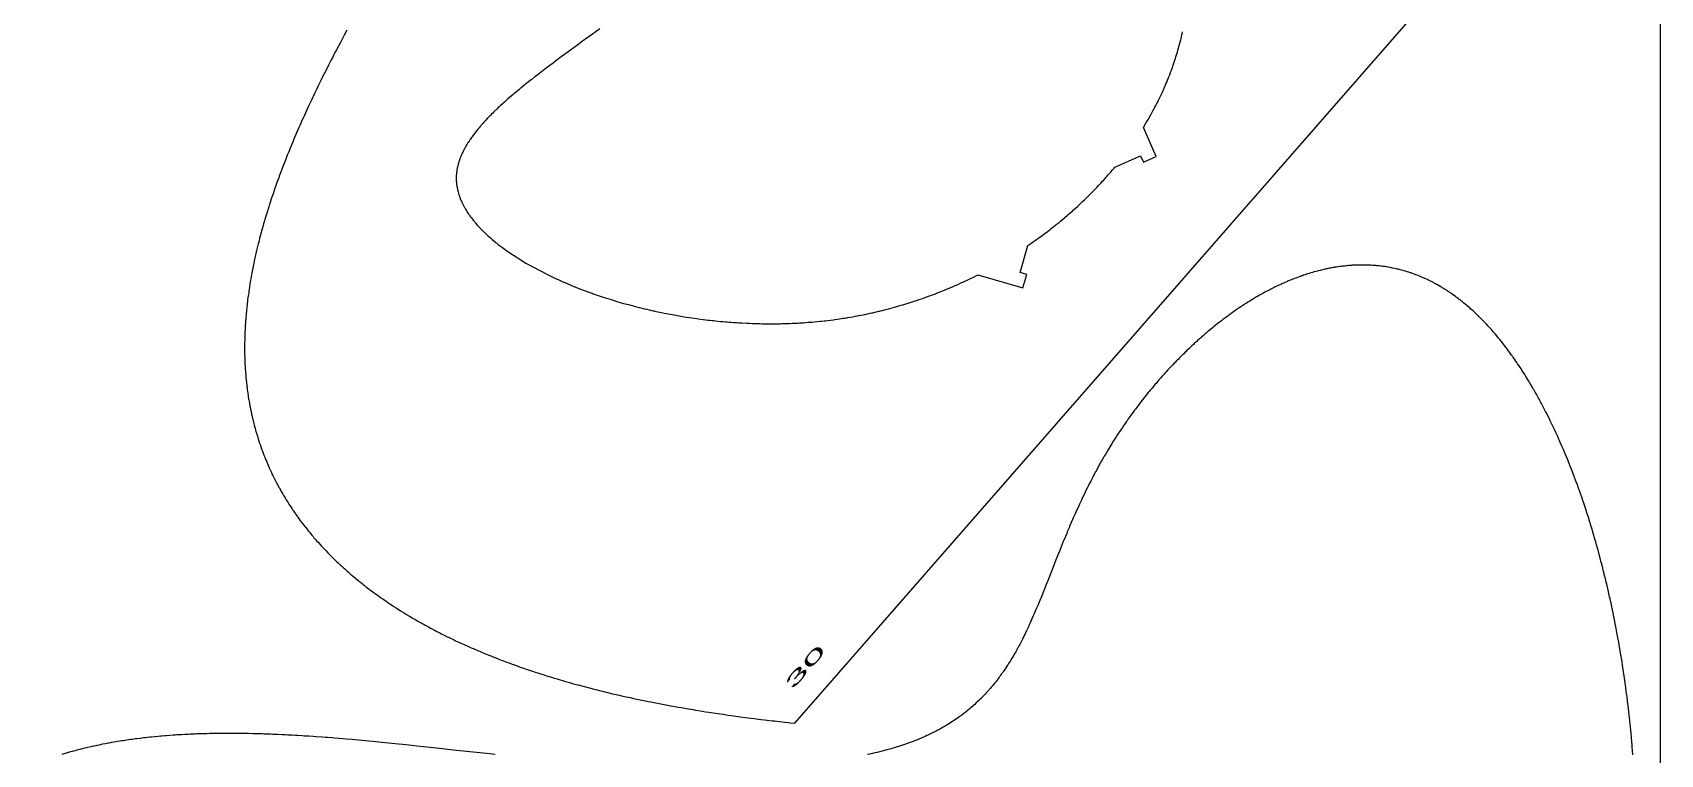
# Model space of a CAD drawing. Header units: metres. Extents: x 392 to 517, y -2 to 248.
# Drawn here: x 447.6 to 517.3, y 173.4 to 204.3 of the extents above; entities that cross this region are included whole.
import ezdxf

# ---------------------------------------------------------------- set-up
doc = ezdxf.new("R2010")
doc.units = ezdxf.units.M
doc.header["$MEASUREMENT"] = 0
doc.layers.add('1', color=7, linetype='Continuous', lineweight=0)
doc.styles.add('Style-ENGINEERING', font='ENGINEERING.shx')

msp = doc.modelspace()

# ---------------------------------------------------------------- linework, layer by layer
at = {"flags": 128}
for points in [[(517.347254, -2.443354), (517.347254, 247.556646), (392.347254, 247.556646), (392.347254, -2.443354), (517.347254, -2.443354)], [(461.110865, 204.365594), (460.99749, 204.155446), (460.885625, 203.946445), (460.829949, 203.841793), (460.746766, 203.684622), (460.663986, 203.527214), (460.62275, 203.448419), (460.540593, 203.290645), (460.499674, 203.211664), (460.438499, 203.093074), (460.35192, 202.924161), (460.308821, 202.839592), (460.244417, 202.712596), (460.148369, 202.521774), (460.053007, 202.330549), (460.005588, 202.234782), (459.921729, 202.064271), (459.880015, 201.978889), (459.817718, 201.850654), (459.7249, 201.657934), (459.663447, 201.529203), (459.632852, 201.464761), (459.587122, 201.368002), (459.506322, 201.195693), (459.466163, 201.109397), (459.406232, 200.979772), (459.346675, 200.849927), (459.317039, 200.784921), (459.258056, 200.654739), (459.22871, 200.589563), (459.184877, 200.491689), (459.107505, 200.317365), (459.06909, 200.230044), (459.011811, 200.098861), (458.954953, 199.96743), (458.926683, 199.901621), (458.870467, 199.769813), (458.842522, 199.703813), (458.800812, 199.604691), (458.74559, 199.472299), (458.718149, 199.406003), (458.677202, 199.306433), (458.616272, 199.15679), (458.55594, 199.006795), (458.526002, 198.931663), (458.47316, 198.797872), (458.446924, 198.730868), (458.407806, 198.630223), (458.349666, 198.47894), (458.292184, 198.32727), (458.263694, 198.251287), (458.213467, 198.11596), (458.188559, 198.048175), (458.151456, 197.946346), (458.096396, 197.793253), (458.050735, 197.664399), (458.0281, 197.599858), (457.994396, 197.5029), (457.944407, 197.357129), (457.895112, 197.210951), (457.870729, 197.137706), (457.822504, 196.990899), (457.798665, 196.917335), (457.763254, 196.806785), (457.758599, 196.792135), (457.721708, 196.675042), (457.703464, 196.616458), (457.67635, 196.528533), (457.636257, 196.396536), (457.596865, 196.264406), (457.577435, 196.19829), (457.539114, 196.065957), (457.520226, 195.999738), (457.492236, 195.900346), (457.455565, 195.767699), (457.43751, 195.701322), (457.410782, 195.60169), (457.384484, 195.501976), (457.371496, 195.452089), (457.344784, 195.348064), (457.331607, 195.296018), (457.312067, 195.217905), (457.283269, 195.100639), (457.255093, 194.983256), (457.24124, 194.924519), (457.21401, 194.806956), (457.200635, 194.748128), (457.180875, 194.65983), (457.155097, 194.541991), (457.142454, 194.483025), (457.1238, 194.394516), (457.096524, 194.26162), (457.077647, 194.167017), (457.068372, 194.119685), (457.054666, 194.048647), (457.034573, 193.942002), (457.015046, 193.835249), (457.005496, 193.781832), (456.983435, 193.655105), (456.972711, 193.591683), (456.957012, 193.496477), (456.941782, 193.401182), (456.934344, 193.353501), (456.919826, 193.25807), (456.912748, 193.210321), (456.902357, 193.138653), (456.902357, 193.138653), (456.888928, 193.043016), (456.882399, 192.995162), (456.872836, 192.923338), (456.859019, 192.815501), (456.847272, 192.719545), (456.841589, 192.67153), (456.833306, 192.599463), (456.821427, 192.491258), (456.81021, 192.382927), (456.804852, 192.328714), (456.793915, 192.212148), (456.788742, 192.153809), (456.781356, 192.06623), (456.774422, 191.978564), (456.771125, 191.934699), (456.764879, 191.846903), (456.761929, 191.802972), (456.757724, 191.737035), (456.752528, 191.649039), (456.750108, 191.605008), (456.746703, 191.538918), (456.742103, 191.439686), (456.741444, 191.424278), (456.737775, 191.330972), (456.73615, 191.284343), (456.733973, 191.214428), (456.731301, 191.109624), (456.729344, 191.004902), (456.728636, 190.952571), (456.727763, 190.847972), (456.727599, 190.795704), (456.727697, 190.71734), (456.728473, 190.612928), (456.729138, 190.560754), (456.730485, 190.482533), (456.732253, 190.404359), (456.733295, 190.36529), (456.73596, 190.279436), (456.737486, 190.236531), (456.740018, 190.172201), (456.744365, 190.075769), (456.749377, 189.979412), (456.752133, 189.931262), (456.758149, 189.835019), (456.76141, 189.786927), (456.76662, 189.714825), (456.774165, 189.618756), (456.778195, 189.570751), (456.784564, 189.498781), (456.794849, 189.390908), (456.804733, 189.295106), (456.80994, 189.247235), (456.81808, 189.175467), (456.826619, 189.103743), (456.831038, 189.067899), (456.840179, 188.996244), (456.844901, 188.960433), (456.852173, 188.90674), (456.862224, 188.835188), (456.867402, 188.79943), (456.875361, 188.745815), (456.887732, 188.66544), (456.901329, 188.580831), (456.908346, 188.538551), (456.919145, 188.475162), (456.935961, 188.380149), (456.953524, 188.285221), (456.962587, 188.237789), (456.98128, 188.142989), (456.99091, 188.095622), (457.005712, 188.024612), (457.026118, 187.930008), (457.036609, 187.882738), (457.052707, 187.811876), (457.069242, 187.741063), (457.077673, 187.705675), (457.096076, 187.630026), (457.105467, 187.592224), (457.11979, 187.535547), (457.141812, 187.450592), (457.16448, 187.365711), (457.176058, 187.323299), (457.199705, 187.23853), (457.211774, 187.196173), (457.230187, 187.132673), (457.232364, 187.125254), (457.246826, 187.0764), (457.276347, 186.978994), (457.30666, 186.881991), (457.327308, 186.817546), (457.341268, 186.774682), (457.369656, 186.689191), (457.402335, 186.593391), (457.424558, 186.529747), (457.439566, 186.487416), (457.470047, 186.402989), (457.493314, 186.339876), (457.509017, 186.297898), (457.540886, 186.214177), (457.557052, 186.172434), (457.589842, 186.089182), (457.623246, 186.006242), (457.645855, 185.951121), (457.661079, 185.91445), (457.691888, 185.841293), (457.706067, 185.808084), (457.734724, 185.741817), (457.763779, 185.675752), (457.783369, 185.63182), (457.823079, 185.544227), (457.853324, 185.478767), (457.873707, 185.435239), (457.914999, 185.34845), (457.935908, 185.305189), (457.97825, 185.218934), (458.021292, 185.133034), (458.050374, 185.075965), (458.069933, 185.038006), (458.109465, 184.962298), (458.134765, 184.914533), (458.151753, 184.882752), (458.186023, 184.819338), (458.203303, 184.787705), (458.238156, 184.724588), (458.273398, 184.661669), (458.297109, 184.619832), (458.345046, 184.536422), (458.3632, 184.505233), (458.399798, 184.443003), (458.436782, 184.38097), (458.461653, 184.339723), (458.511907, 184.257491), (458.550047, 184.196045), (458.575687, 184.15519), (458.627479, 184.073739), (458.65363, 184.033144), (458.706443, 183.952212), (458.759935, 183.871626), (458.795973, 183.818094), (458.820166, 183.78249), (458.868952, 183.711488), (458.904009, 183.661105), (458.92753, 183.627593), (458.974933, 183.560752), (458.998814, 183.527423), (459.046936, 183.460947), (459.095537, 183.394715), (459.128204, 183.350695), (459.1501, 183.321408), (459.194174, 183.262978), (459.203519, 183.250677), (459.265105, 183.170368), (459.306464, 183.117154), (459.334171, 183.081822), (459.389902, 183.011501), (459.431976, 182.959059), (459.460157, 182.924239), (459.516831, 182.854935), (459.545324, 182.820451), (459.602617, 182.751815), (459.660319, 182.68362), (459.699012, 182.638399), (459.724907, 182.60836), (459.776934, 182.548536), (459.81283, 182.507668), (459.885065, 182.426408), (459.957884, 182.345778), (460.006752, 182.292373), (460.039473, 182.256922), (460.105254, 182.186388), (460.142454, 182.146925), (460.217277, 182.068457), (460.292662, 181.990594), (460.343227, 181.939019), (460.377073, 181.904782), (460.445092, 181.836661), (460.522128, 181.760579), (460.573787, 181.710183), (460.608358, 181.676728), (460.677819, 181.610162), (460.730191, 181.560535), (460.765237, 181.527591), (460.835639, 181.462041), (460.870996, 181.429433), (460.942017, 181.36455), (461.013448, 181.300107), (461.061294, 181.257389), (461.09329, 181.229017), (461.157522, 181.172531), (461.239268, 181.101529), (461.294044, 181.054495), (461.330684, 181.023271), (461.40426, 180.961143), (461.459698, 180.914823), (461.496778, 180.884074), (461.571229, 180.822888), (461.608598, 180.792451), (461.683624, 180.731886), (461.683624, 180.731886), (461.75903, 180.671732), (461.809511, 180.631855), (461.843257, 180.605371), (461.910973, 180.552642), (461.94411, 180.527037), (462.010596, 180.476051), (462.077358, 180.425366), (462.122021, 180.391741), (462.211712, 180.324887), (462.279299, 180.27509), (462.324509, 180.242055), (462.415288, 180.176374), (462.460857, 180.143727), (462.552353, 180.078818), (462.644321, 180.014418), (462.705894, 179.971766), (462.747059, 179.943456), (462.829662, 179.887132), (462.842409, 179.878498), (462.917584, 179.827883), (462.967802, 179.794361), (463.068476, 179.727843), (463.118932, 179.694846), (463.220078, 179.629366), (463.321535, 179.564567), (463.389342, 179.521742), (463.434622, 179.493356), (463.52536, 179.436975), (463.571676, 179.408452), (463.664489, 179.351805), (463.757542, 179.295684), (463.819709, 179.25856), (463.861213, 179.233938), (463.944357, 179.185), (464.038114, 179.130424), (464.100746, 179.094321), (464.142557, 179.070376), (464.226313, 179.02278), (464.289247, 178.987339), (464.331258, 178.963832), (464.415411, 178.917108), (464.457553, 178.89389), (464.541966, 178.847737), (464.62655, 178.801959), (464.683034, 178.771648), (464.796226, 178.711518), (464.891962, 178.661289), (464.955901, 178.628057), (465.084056, 178.562198), (465.148269, 178.529569), (465.276967, 178.464902), (465.40602, 178.401017), (465.492251, 178.358857), (465.549824, 178.330939), (465.665176, 178.275552), (465.762714, 178.22928), (465.827845, 178.198666), (465.958359, 178.137989), (466.023741, 178.107925), (466.154752, 178.04834), (466.286089, 177.989472), (466.373827, 177.950619), (466.432397, 177.924891), (466.549726, 177.873847), (466.648915, 177.831203), (466.715139, 177.802988), (466.847817, 177.747065), (466.914271, 177.719355), (467.047407, 177.664437), (467.180843, 177.610178), (467.269966, 177.574368), (467.329454, 177.550654), (467.448602, 177.503607), (467.549312, 177.464303), (467.616542, 177.438297), (467.751215, 177.386755), (467.818658, 177.361217), (467.953753, 177.310602), (468.089127, 177.260598), (468.179528, 177.227597), (468.239863, 177.205744), (468.360693, 177.16239), (468.462809, 177.126173), (468.530969, 177.10221), (468.667487, 177.054721), (468.735845, 177.031192), (468.872755, 176.984562), (469.009922, 176.938499), (469.101508, 176.908101), (469.162628, 176.887972), (469.285017, 176.848043), (469.359335, 176.824039), (469.508186, 176.776504), (469.657323, 176.729594), (469.756905, 176.698664), (469.823362, 176.678195), (469.956442, 176.637619), (469.985763, 176.628752), (470.116138, 176.589642), (470.203105, 176.563838), (470.377159, 176.512868), (470.464245, 176.487699), (470.638535, 176.437985), (470.812979, 176.389091), (470.929359, 176.356945), (471.006983, 176.335711), (471.162319, 176.293712), (471.267236, 176.265712), (471.33721, 176.2472), (471.477227, 176.210545), (471.54727, 176.1924), (471.687423, 176.156472), (471.827666, 176.121021), (471.92121, 176.097649), (472.108415, 176.051527), (472.213786, 176.025943), (472.28406, 176.009029), (472.424671, 175.975541), (472.495008, 175.958965), (472.635745, 175.926146), (472.776564, 175.893766), (472.870489, 175.872421), (473.058446, 175.830303), (473.164234, 175.806943), (473.234784, 175.791502), (473.375942, 175.760931), (473.446551, 175.745801), (473.587825, 175.715847), (473.729176, 175.686299), (473.823451, 175.666824), (474.012102, 175.628401), (474.118275, 175.607095), (474.330744, 175.565135), (474.543375, 175.524034), (474.685217, 175.497103), (474.779817, 175.479356), (474.969108, 175.44435), (475.075638, 175.424943), (475.288811, 175.386733), (475.502133, 175.349319), (475.64443, 175.324811), (475.73933, 175.308664), (475.929215, 175.276823), (476.036075, 175.259175), (476.2499, 175.22444), (476.463864, 175.190443), (476.606582, 175.168183), (476.701761, 175.15352), (476.892197, 175.124614), (476.999364, 175.108599), (477.213794, 175.07709), (477.428353, 175.046265), (477.571463, 175.026091), (477.6669, 175.012806), (477.857848, 174.986628), (477.965299, 174.972129), (478.180292, 174.943616), (478.395404, 174.91574), (478.538878, 174.897505), (478.634556, 174.885501), (478.825979, 174.861858), (478.987563, 174.842282), (479.095321, 174.829419), (479.310921, 174.804138), (479.418761, 174.791718), (479.634525, 174.767312), (479.850396, 174.743478), (479.994369, 174.727902), (480.090376, 174.717656), (480.282453, 174.69749), (515.686297, 215.19595)], [(471.938059, 204.423971), (471.619161, 204.191812), (471.198956, 203.886128), (470.991329, 203.734877), (470.683406, 203.509915), (470.480686, 203.361175), (470.380151, 203.287164), (470.230432, 203.17659), (470.032928, 203.02996), (469.935127, 202.956983), (469.789668, 202.847927), (469.645754, 202.739355), (469.574397, 202.685246), (469.386138, 202.541521), (469.293149, 202.469961), (469.155143, 202.362988), (469.018969, 202.256445), (468.951587, 202.203332), (468.862495, 202.132674), (468.818276, 202.097413), (468.752362, 202.044605), (468.65444, 201.965578), (468.568374, 201.895515), (468.525691, 201.860547), (468.462112, 201.808173), (468.367758, 201.729784), (468.274647, 201.651598), (468.228566, 201.61258), (468.067341, 201.47424), (467.988296, 201.405293), (467.988296, 201.405293), (467.91032, 201.336491), (467.871739, 201.302142), (467.795403, 201.233549), (467.757652, 201.199304), (467.701555, 201.147998), (467.627756, 201.079705), (467.59129, 201.045607), (467.53714, 200.994518), (467.483654, 200.943499), (467.457163, 200.918015), (467.387349, 200.850139), (467.352899, 200.816245), (467.301802, 200.765457), (467.251405, 200.714733), (467.226472, 200.689393), (467.17714, 200.63876), (467.152744, 200.613466), (467.116489, 200.575552), (467.053052, 200.508228), (467.021826, 200.474603), (466.975609, 200.424212), (466.930146, 200.373873), (466.907699, 200.348723), (466.863381, 200.298462), (466.841512, 200.273349), (466.809072, 200.235704), (466.766505, 200.185551), (466.745517, 200.160492), (466.714409, 200.122925), (466.668593, 200.066621), (466.564106, 199.933371), (466.514068, 199.866851), (466.465527, 199.800396), (466.441823, 199.767193), (466.39556, 199.70083), (466.373006, 199.66767), (466.339903, 199.617956), (466.297138, 199.551716), (466.276348, 199.518615), (466.245912, 199.468985), (466.21638, 199.419381), (466.201955, 199.394587), (466.164613, 199.328499), (466.146559, 199.29547), (466.120255, 199.245942), (466.094891, 199.196432), (466.082564, 199.171684), (466.058625, 199.1222), (466.047015, 199.097463), (466.030052, 199.060365), (466.001245, 198.994431), (465.987493, 198.961472), (465.97418, 198.928517), (465.967688, 198.912041), (465.955036, 198.879093), (465.948876, 198.86262), (465.939845, 198.837912), (465.928195, 198.80497), (465.922538, 198.7885), (465.914264, 198.763797), (465.90233, 198.726743), (465.892205, 198.693808), (465.887313, 198.677341), (465.880191, 198.652641), (465.869993, 198.615591), (465.860381, 198.578542), (465.855795, 198.560017), (465.840689, 198.494147), (465.833841, 198.461211), (465.827467, 198.428272), (465.824458, 198.411802), (465.818799, 198.378859), (465.816149, 198.362387), (465.812399, 198.337677), (465.807821, 198.304727), (465.805714, 198.28825), (465.802781, 198.263533), (465.798896, 198.226453), (465.795963, 198.193488), (465.794681, 198.177003), (465.79299, 198.152273), (465.790976, 198.115172), (465.789593, 198.078062), (465.789138, 198.059504), (465.788723, 198.026506), (465.788704, 198.010004), (465.788913, 197.985248), (465.789762, 197.948105), (465.791257, 197.91095), (465.792247, 197.892369), (465.794715, 197.855197), (465.796194, 197.836606), (465.798721, 197.808714), (465.801616, 197.780814), (465.803752, 197.762211), (465.808513, 197.724995), (465.811139, 197.706383), (465.816877, 197.669153), (465.823263, 197.631915), (465.827879, 197.607086), (465.837968, 197.55742), (465.842045, 197.538794), (465.850678, 197.501539), (465.859946, 197.464283), (465.866477, 197.439445), (465.880379, 197.389771), (465.891539, 197.352519), (465.899327, 197.327686), (465.915732, 197.278028), (465.924348, 197.253203), (465.942404, 197.203565), (465.961552, 197.153945), (466.0031, 197.054771), (466.011369, 197.036187), (466.028361, 196.999033), (466.045951, 196.961896), (466.058011, 196.937148), (466.082922, 196.887681), (466.102297, 196.850606), (466.11554, 196.825902), (466.14281, 196.776528), (466.156835, 196.751859), (466.185659, 196.702556), (466.215512, 196.653305), (466.278277, 196.554974), (466.302858, 196.518162), (466.319559, 196.493641), (466.353712, 196.444649), (466.371162, 196.42018), (466.406805, 196.371294), (466.443434, 196.322483), (466.519624, 196.2251), (466.539278, 196.200806), (466.579307, 196.152284), (466.620293, 196.103853), (466.705113, 196.007273), (466.748933, 195.959133), (466.839363, 195.863166), (466.933471, 195.767641), (467.132516, 195.578027), (467.171419, 195.542701), (467.197628, 195.519192), (467.250702, 195.472276), (467.277564, 195.448869), (467.331936, 195.402162), (467.387165, 195.355598), (467.500172, 195.262916), (467.528949, 195.23984), (467.587131, 195.193806), (467.646141, 195.147931), (467.766625, 195.056671), (467.828085, 195.011293), (467.953412, 194.921057), (468.081903, 194.831539), (468.348179, 194.654762), (468.485862, 194.567558), (468.770066, 194.395654), (469.065717, 194.22727), (469.689738, 193.901932), (470.0173, 193.745411), (470.184792, 193.668783), (470.35469, 193.593279), (470.440525, 193.555958), (470.789631, 193.409618), (470.967552, 193.338263), (471.147653, 193.268155), (471.238504, 193.233577), (471.421778, 193.16539), (471.514188, 193.131787), (471.607104, 193.098517), (471.65375, 193.082007), (472.031329, 192.952999), (472.222975, 192.890586), (472.416459, 192.829602), (472.513874, 192.799655), (472.710019, 192.740867), (472.808736, 192.712033), (472.907874, 192.683577), (472.957599, 192.669492), (473.157522, 192.614112), (473.258086, 192.587004), (473.359042, 192.56029), (473.409665, 192.547082), (473.511199, 192.520964), (473.562108, 192.508055), (473.638646, 192.488881), (473.843756, 192.438871), (473.946849, 192.414483), (474.050292, 192.390511), (474.102143, 192.378682), (474.2061, 192.355341), (474.258204, 192.343829), (474.336515, 192.326761), (474.441216, 192.304379), (474.493686, 192.29335), (474.57254, 192.27701), (474.69115, 192.252961), (475.115941, 192.171997), (475.115941, 192.171997), (475.33004, 192.134224), (475.545209, 192.098294), (475.653179, 192.081027), (475.869856, 192.047911), (475.978551, 192.032067), (476.087476, 192.016704), (476.142022, 192.009204), (476.360749, 191.980424), (476.470427, 191.966771), (476.580305, 191.953614), (476.635317, 191.947223), (476.745485, 191.934817), (476.800639, 191.928803), (476.883454, 191.920019), (477.104775, 191.898), (477.215686, 191.887762), (477.326754, 191.878043), (477.382346, 191.87338), (477.49364, 191.864446), (477.549341, 191.860177), (477.632957, 191.854021), (477.744562, 191.846279), (477.800413, 191.842609), (477.884249, 191.837355), (478.010127, 191.830043), (478.234259, 191.818746), (478.346479, 191.813921), (478.458793, 191.809649), (478.514983, 191.807722), (478.627426, 191.804287), (478.683678, 191.802779), (478.76809, 191.800783), (478.880701, 191.798617), (478.937031, 191.797747), (479.021554, 191.796711), (479.148397, 191.795761), (479.261198, 191.795531), (479.317616, 191.795634), (479.40226, 191.796061), (479.529262, 191.797319), (479.6563, 191.799323), (479.719829, 191.800606), (479.945746, 191.806697), (480.058715, 191.810643), (480.171681, 191.815194), (480.228162, 191.817697), (480.341114, 191.823162), (480.397584, 191.826124), (480.482278, 191.830856), (480.595181, 191.837706), (480.651621, 191.841364), (480.736265, 191.847142), (480.863187, 191.85647), (480.975957, 191.86543), (481.032322, 191.870147), (481.116844, 191.87752), (481.243561, 191.889251), (481.370191, 191.901793), (481.433472, 191.90837), (481.545907, 191.920567), (481.602093, 191.926909), (481.686331, 191.936727), (481.812588, 191.952145), (481.938718, 191.968396), (482.001733, 191.976835), (482.127656, 191.994343), (482.190562, 192.003414), (482.284848, 192.017417), (482.360541, 192.029014), (482.41097, 192.036917), (482.511746, 192.053133), (482.562094, 192.061446), (482.662704, 192.078478), (482.763201, 192.096053), (482.830134, 192.10807), (482.874726, 192.116214), (482.96384, 192.132821), (483.013924, 192.142349), (483.113999, 192.161807), (483.213948, 192.181798), (483.280509, 192.195421), (483.32485, 192.204634), (483.413454, 192.223374), (483.513006, 192.244956), (483.579298, 192.259635), (483.623458, 192.269552), (483.711694, 192.289695), (483.777797, 192.305073), (483.82183, 192.315454), (483.909809, 192.336524), (483.953754, 192.347212), (484.041556, 192.368897), (484.129237, 192.390989), (484.187623, 192.405943), (484.30423, 192.436392), (484.353356, 192.449453), (484.451488, 192.475957), (484.549455, 192.50297), (484.614674, 192.521261), (484.658112, 192.533579), (484.744886, 192.558514), (484.842345, 192.587041), (484.90722, 192.606338), (484.950426, 192.619326), (485.036733, 192.645597), (485.10137, 192.665558), (485.144416, 192.678988), (485.230398, 192.706141), (485.273335, 192.719863), (485.359096, 192.747601), (485.444707, 192.775726), (485.501697, 192.794691), (485.615471, 192.833135), (485.711253, 192.866103), (485.774997, 192.88835), (485.817442, 192.903301), (485.902213, 192.933489), (485.965685, 192.956379), (486.007948, 192.971757), (486.09235, 193.002797), (486.134489, 193.018458), (486.21864, 193.050062), (486.302622, 193.08204), (486.358514, 193.103567), (486.470067, 193.147116), (486.532679, 193.171902), (486.574365, 193.188542), (486.657603, 193.222098), (486.699154, 193.239014), (486.782121, 193.27312), (486.864905, 193.307593), (486.919992, 193.330777), (487.029916, 193.37763), (487.071051, 193.395366), (487.153179, 193.431108), (487.235116, 193.46721), (487.289632, 193.491477), (487.398405, 193.540487), (487.479754, 193.577661), (487.533876, 193.60264), (487.641852, 193.65307), (487.695704, 193.678519), (487.803136, 193.729886), (487.910198, 193.781873), (488.123199, 193.887699)], [(488.123199, 193.887699), (490.052023, 193.33099), (490.218407, 193.907459), (489.930172, 193.990651), (490.26294, 195.143589), (490.428189, 195.256716), (490.510281, 195.313873), (490.592013, 195.371423), (490.632743, 195.400345), (490.713931, 195.458482), (490.754388, 195.487696), (490.8149, 195.531698), (490.895259, 195.590705), (490.935299, 195.620353), (490.995184, 195.665004), (491.084612, 195.732383), (491.163701, 195.792678), (491.203102, 195.822967), (491.262024, 195.868578), (491.349998, 195.937388), (491.437479, 196.00667), (491.481034, 196.041488), (491.558155, 196.103673), (491.596567, 196.134904), (491.653998, 196.181922), (491.739721, 196.252833), (491.824933, 196.324204), (491.867346, 196.36006), (491.951782, 196.432114), (491.993805, 196.468311), (492.056594, 196.522818), (492.130626, 196.587745), (492.167485, 196.620341), (492.222576, 196.6694), (492.304766, 196.743357), (492.386418, 196.817755), (492.42704, 196.855118), (492.507874, 196.930172), (492.548085, 196.967861), (492.608144, 197.024598), (492.687736, 197.100623), (492.727323, 197.138795), (492.78644, 197.196254), (492.87452, 197.282889), (492.943606, 197.351718), (492.977979, 197.386257), (493.029326, 197.438219), (493.105867, 197.516508), (493.181826, 197.59521), (493.219586, 197.634714), (493.294666, 197.714029), (493.331985, 197.753839), (493.387685, 197.813743), (493.461429, 197.893966), (493.498076, 197.934227), (493.552764, 197.994806), (493.607111, 198.055607), (493.634157, 198.086091), (493.705858, 198.16765), (493.741478, 198.208576), (493.79462, 198.270147), (493.847413, 198.331936), (493.873679, 198.362911), (493.925946, 198.425023), (493.951947, 198.45616), (493.990783, 198.502965), (495.087884, 198.989144), (495.209429, 198.714869), (495.757979, 198.957959), (495.20899, 200.196795), (495.334981, 200.404374), (495.396559, 200.508792), (495.457185, 200.613624), (495.487138, 200.666194), (495.546322, 200.771639), (495.575551, 200.824513), (495.618939, 200.904012), (495.675935, 201.010358), (495.704064, 201.063679), (495.745797, 201.143845), (495.786972, 201.224229), (495.80735, 201.264502), (495.861005, 201.372161), (495.887457, 201.426134), (495.926662, 201.507269), (495.965299, 201.588615), (495.984403, 201.629366), (496.022181, 201.711025), (496.040855, 201.751932), (496.068595, 201.813388), (496.117107, 201.922927), (496.140975, 201.977832), (496.17629, 202.060355), (496.211019, 202.143077), (496.228163, 202.184512), (496.262007, 202.267529), (496.278707, 202.30911), (496.303479, 202.371573), (496.335985, 202.455025), (496.352014, 202.496822), (496.375776, 202.559607), (496.410784, 202.653983), (496.451282, 202.766141), (496.471126, 202.822342), (496.500383, 202.906797), (496.529028, 202.991432), (496.543119, 203.033817), (496.570839, 203.118721), (496.584467, 203.161239), (496.604618, 203.225098), (496.630941, 203.310397), (496.643868, 203.353111), (496.662965, 203.417262), (496.690947, 203.513668), (496.715149, 203.599542), (496.727013, 203.642541), (496.74451, 203.707118), (496.770083, 203.804156), (496.794846, 203.9014), (496.806922, 203.950098), (496.834732, 204.065732), (496.848206, 204.123653), (496.867873, 204.210666), (496.886889, 204.297832)], [(516.168644, 173.34732), (516.155458, 173.51518), (516.141711, 173.68297), (516.134627, 173.766838), (516.123737, 173.892606), (516.106809, 174.081184), (516.089168, 174.269673), (516.08008, 174.363883), (516.061369, 174.552236), (516.051746, 174.646378), (516.036977, 174.78755), (516.018952, 174.954799), (516.009727, 175.038396), (515.995625, 175.163759), (515.973873, 175.351728), (515.951403, 175.539605), (515.939898, 175.63351), (515.916346, 175.821251), (515.9043, 175.915088), (515.885891, 176.055799), (515.863545, 176.222502), (515.852157, 176.305826), (515.834806, 176.430779), (515.808171, 176.61813), (515.780805, 176.805389), (515.766847, 176.898984), (515.73838, 177.086104), (515.72387, 177.179629), (515.701758, 177.319873), (515.675012, 177.48602), (515.661419, 177.569065), (515.640754, 177.693599), (515.609131, 177.88032), (515.576758, 178.066946), (515.560288, 178.160224), (515.52678, 178.346707), (515.509742, 178.439912), (515.483826, 178.579675), (515.452553, 178.74525), (515.436688, 178.828008), (515.412606, 178.95211), (515.375834, 179.138181), (515.338281, 179.324152), (515.319209, 179.417101), (515.280473, 179.602923), (515.260808, 179.695797), (515.230935, 179.83506), (515.190401, 180.020655), (515.169832, 180.113415), (515.138596, 180.252505), (515.106899, 180.391538), (515.090878, 180.461032), (515.047583, 180.646279), (515.025624, 180.738862), (514.99229, 180.877688), (514.958481, 181.016454), (514.941397, 181.085814), (514.900421, 181.250163), (514.879676, 181.332304), (514.848237, 181.455477), (514.800346, 181.640142), (514.751564, 181.824695), (514.726836, 181.916929), (514.693513, 182.039863), (514.676698, 182.10131), (514.651286, 182.193457), (514.612733, 182.331623), (514.575111, 182.464609), (514.556116, 182.531079), (514.527391, 182.630754), (514.483777, 182.7802), (514.439523, 182.929566), (514.417154, 183.004218), (514.371927, 183.153461), (514.349066, 183.228051), (514.314465, 183.339897), (514.308439, 183.35925), (514.261264, 183.509451), (514.237443, 183.584442), (514.201418, 183.696791), (514.146714, 183.865001), (514.091201, 184.032831), (514.063139, 184.116603), (514.025403, 184.228148), (514.006397, 184.283856), (513.977715, 184.367337), (513.934301, 184.492375), (513.891991, 184.612728), (513.870669, 184.672826), (513.838478, 184.762876), (513.789716, 184.897727), (513.740379, 185.032309), (513.715493, 185.099498), (513.670891, 185.218776), (513.648415, 185.278333), (513.614482, 185.367565), (513.563084, 185.50118), (513.511083, 185.634512), (513.484854, 185.701071), (513.437845, 185.81922), (513.414157, 185.878208), (513.378393, 185.966582), (513.324223, 186.098896), (513.269415, 186.230912), (513.24177, 186.296806), (513.192222, 186.413764), (513.167254, 186.472151), (513.129557, 186.559618), (513.072454, 186.690557), (513.014675, 186.821178), (512.985529, 186.886369), (512.933287, 187.002063), (512.90696, 187.059813), (512.867207, 187.146315), (512.806985, 187.27579), (512.746039, 187.404926), (512.715293, 187.469366), (512.660175, 187.583711), (512.632394, 187.640779), (512.590443, 187.72625), (512.526878, 187.854157), (512.462535, 187.981699), (512.430068, 188.045332), (512.371855, 188.158224), (512.342509, 188.214559), (512.298187, 188.298917), (512.253496, 188.383103), (512.231012, 188.425131), (512.18576, 188.509053), (512.162992, 188.550948), (512.12866, 188.613706), (512.067089, 188.725023), (512.036042, 188.780559), (511.989139, 188.863707), (511.941834, 188.946666), (511.918028, 188.988074), (511.870107, 189.070745), (511.84599, 189.112006), (511.809617, 189.173807), (511.744362, 189.283396), (511.711446, 189.338055), (511.661705, 189.419872), (511.611517, 189.501479), (511.586253, 189.542202), (511.535381, 189.623488), (511.50977, 189.66405), (511.50977, 189.66405), (511.471135, 189.724788), (511.419205, 189.805578), (511.393059, 189.845888), (511.353612, 189.906246), (511.293918, 189.996538), (511.233585, 190.086529), (511.203174, 190.131411), (511.157248, 190.198587), (511.110944, 190.265586), (511.087648, 190.299018), (511.040765, 190.365744), (511.017176, 190.399038), (510.981606, 190.448892), (510.975657, 190.45719), (510.918194, 190.536731), (510.889283, 190.576341), (510.845689, 190.63555), (510.779779, 190.723899), (510.713236, 190.811681), (510.679723, 190.855356), (510.612209, 190.942269), (510.578205, 190.985504), (510.526885, 191.050077), (510.473158, 191.116811), (510.446139, 191.150039), (510.405413, 191.199704), (510.343875, 191.273801), (510.28179, 191.347408), (510.25054, 191.384026), (510.187619, 191.456884), (510.155945, 191.493122), (510.108165, 191.547239), (510.043949, 191.618938), (510.01162, 191.65459), (509.962847, 191.707817), (509.913733, 191.76074), (509.889047, 191.787086), (509.830186, 191.849225), (509.80057, 191.880128), (509.755911, 191.926274), (509.688387, 191.995012), (509.62021, 192.063166), (509.585873, 192.097021), (509.539828, 192.141926), (509.516692, 192.164277), (509.481846, 192.197676), (509.429253, 192.247484), (509.371833, 192.301045), (509.342947, 192.327669), (509.299396, 192.367405), (509.233562, 192.426555), (509.167109, 192.485151), (509.133648, 192.514238), (509.075382, 192.564223), (509.046125, 192.589006), (509.002081, 192.625918), (508.935658, 192.680689), (508.868805, 192.734737), (508.835214, 192.761487), (508.767706, 192.814436), (508.733786, 192.840633), (508.682697, 192.879578), (508.631458, 192.918025), (508.605744, 192.93709), (508.567053, 192.965487), (508.508748, 193.007631), (508.450117, 193.049227), (508.420679, 193.069818), (508.37399, 193.102074), (508.350568, 193.118072), (508.315337, 193.141904), (508.262269, 193.177281), (508.208934, 193.212208), (508.182165, 193.229501), (508.128424, 193.263747), (508.101451, 193.280699), (508.060863, 193.305909), (508.006504, 193.339118), (507.979221, 193.355547), (507.938164, 193.379971), (507.876282, 193.416108), (507.827135, 193.444235), (507.802476, 193.458157), (507.765382, 193.47886), (507.7095, 193.509511), (507.653326, 193.539672), (507.625129, 193.554568), (507.568514, 193.583988), (507.540094, 193.59851), (507.497325, 193.620058), (507.440036, 193.648346), (507.411277, 193.662299), (507.367996, 193.682988), (507.302751, 193.713477), (507.254168, 193.735637), (507.229796, 193.746581), (507.193135, 193.762825), (507.137912, 193.786803), (507.082409, 193.810311), (507.054552, 193.821887), (506.998626, 193.844683), (506.970555, 193.8559), (506.928314, 193.872501), (506.871741, 193.89421), (506.843345, 193.904882), (506.800613, 193.920658), (506.736205, 193.9438), (506.726512, 193.947217), (506.702445, 193.955626), (506.654269, 193.972141), (506.606037, 193.988253), (506.573851, 193.998771), (506.509403, 194.01927), (506.461001, 194.034176), (506.428702, 194.043891), (506.364029, 194.062787), (506.331655, 194.071969), (506.266833, 194.089802), (506.201912, 194.106927), (506.158576, 194.117952), (506.129661, 194.125128), (506.071772, 194.139063), (506.036742, 194.147217), (505.966596, 194.162918), (505.896336, 194.177811), (505.849434, 194.187292), (505.818138, 194.193414), (505.755478, 194.20518), (505.68488, 194.217659), (505.637752, 194.225534), (505.606306, 194.230586), (505.543346, 194.240217), (505.496069, 194.247027), (505.464523, 194.25137), (505.401365, 194.259586), (505.369753, 194.263458), (505.306462, 194.270734), (505.243084, 194.277384), (505.200784, 194.281471), (505.172562, 194.284042), (505.116066, 194.288814), (505.082889, 194.291386), (505.016465, 194.296022), (504.949946, 194.299985), (504.905548, 194.302254), (504.875926, 194.3036), (504.816626, 194.305895), (504.749825, 194.307844), (504.705238, 194.308772), (504.675491, 194.309226), (504.615941, 194.309738), (504.571229, 194.309777), (504.541399, 194.309639), (504.481683, 194.308969), (504.451797, 194.308437), (504.391971, 194.306981), (504.332072, 194.305002), (504.292098, 194.303393), (504.265431, 194.302192), (504.212054, 194.299481), (504.167657, 194.296915), (504.138095, 194.295051), (504.079055, 194.290958), (504.049577, 194.28873), (503.990705, 194.283914), (503.931942, 194.278622), (503.892828, 194.274832), (503.814743, 194.266632), (503.760795, 194.260474), (503.724879, 194.256153), (503.653168, 194.246997), (503.617371, 194.242165), (503.545893, 194.231995), (503.47457, 194.221159), (503.427106, 194.21357), (503.3955, 194.208349), (503.332378, 194.197525), (503.261505, 194.184742), (503.214338, 194.175867), (503.182929, 194.169795), (503.120198, 194.157279), (503.073224, 194.147569), (503.041944, 194.140942), (502.979467, 194.127324), (502.948271, 194.120334), (502.885961, 194.105994), (502.823762, 194.091177), (502.782357, 194.081037), (502.699691, 194.06013), (502.664874, 194.051063), (502.59534, 194.032489), (502.525941, 194.013335), (502.479749, 194.000246), (502.448986, 193.991379), (502.38754, 193.973308), (502.335775, 193.957713), (502.301305, 193.947141), (502.232464, 193.925577), (502.232464, 193.925577), (502.198091, 193.914587), (502.129441, 193.892194), (502.060918, 193.869252), (502.015307, 193.853655), (501.98493, 193.843124), (501.92425, 193.821742), (501.885901, 193.807993), (501.809321, 193.77999), (501.732895, 193.751319), (501.682028, 193.731835), (501.648155, 193.718683), (501.580495, 193.69199), (501.570991, 193.688195), (501.508814, 193.663096), (501.467491, 193.646152), (501.385151, 193.611765), (501.344133, 193.594325), (501.262394, 193.558956), (501.181048, 193.522945), (501.127033, 193.498587), (501.091117, 193.482194), (501.01951, 193.449041), (500.98684, 193.433709), (500.921683, 193.402743), (500.85677, 193.37138), (500.813628, 193.350253), (500.727661, 193.307482), (500.66346, 193.274957), (500.620788, 193.253063), (500.53575, 193.208776), (500.493383, 193.186384), (500.40895, 193.141112), (500.324911, 193.095195), (500.269101, 193.06423), (500.23199, 193.043431), (500.157995, 193.001464), (500.095793, 192.965675), (500.054443, 192.941625), (499.97202, 192.89307), (499.930947, 192.868567), (499.849074, 192.819116), (499.767561, 192.769076), (499.713418, 192.735392), (499.677409, 192.712795), (499.6056, 192.66726), (499.545224, 192.628492), (499.505081, 192.602471), (499.425051, 192.550011), (499.385164, 192.523573), (499.305641, 192.470286), (499.226451, 192.416455), (499.173841, 192.380268), (499.138849, 192.356012), (499.069057, 192.307185), (499.010369, 192.265663), (498.971343, 192.237818), (498.893531, 192.18174), (498.854743, 192.153507), (498.777404, 192.096656), (498.700377, 192.039296), (498.649197, 192.000776), (498.615154, 191.974972), (498.547247, 191.923069), (498.494593, 191.882427), (498.459571, 191.855201), (498.389717, 191.800436), (498.354886, 191.772898), (498.285412, 191.717513), (498.216189, 191.661718), (498.170179, 191.624294), (498.078489, 191.548906), (498.070642, 191.542404), (498.011503, 191.493148), (497.972225, 191.460184), (497.894021, 191.393954), (497.855092, 191.36069), (497.777582, 191.293865), (497.700527, 191.226649), (497.649408, 191.181623), (497.615439, 191.151511), (497.547765, 191.091062), (497.494271, 191.042845), (497.45873, 191.010597), (497.387937, 190.945853), (497.352683, 190.913358), (497.282462, 190.848124), (497.212618, 190.782566), (497.166263, 190.738683), (497.074048, 190.650493), (497.022464, 190.60064), (496.988189, 190.567307), (496.919911, 190.500407), (496.885907, 190.46684), (496.81817, 190.399477), (496.750791, 190.331807), (496.706068, 190.286525), (496.617093, 190.195557), (496.567318, 190.144153), (496.534244, 190.109791), (496.468355, 190.040843), (496.435541, 190.006258), (496.37017, 189.936866), (496.305142, 189.86718), (496.261979, 189.820561), (496.176106, 189.726934), (496.128067, 189.674043), (496.096146, 189.638692), (496.032555, 189.567775), (496.000885, 189.532208), (495.937796, 189.460861), (495.87504, 189.389228), (495.833386, 189.341315), (495.750521, 189.245111), (495.704167, 189.190775), (495.673367, 189.154463), (495.612013, 189.081628), (495.581459, 189.045105), (495.520598, 188.971848), (495.460064, 188.89831), (495.419889, 188.84913), (495.339976, 188.750396), (495.260641, 188.651165), (495.221191, 188.601363), (495.162288, 188.526428), (495.103711, 188.451213), (495.074544, 188.413501), (495.016456, 188.337867), (494.987535, 188.299945), (494.944305, 188.242931), (494.867906, 188.141184), (494.829925, 188.090123), (494.773226, 188.013298), (494.716857, 187.936191), (494.688796, 187.897531), (494.632923, 187.819999), (494.60511, 187.781126), (494.563547, 187.722684), (494.50842, 187.644512), (494.480982, 187.605318), (494.439981, 187.546394), (494.378833, 187.457705), (494.311811, 187.359352), (494.267419, 187.293536), (494.237953, 187.249549), (494.179329, 187.16131), (494.135628, 187.094902), (494.106622, 187.05052), (494.048915, 186.961495), (494.020213, 186.916853), (493.963113, 186.827307), (493.906417, 186.737414), (493.868843, 186.677294), (493.843892, 186.637129), (493.794228, 186.556596), (493.783596, 186.539252), (493.715485, 186.427284), (493.670474, 186.352455), (493.640641, 186.302489), (493.581394, 186.202363), (493.537321, 186.127101), (493.508112, 186.076846), (493.450103, 185.976148), (493.421303, 185.925704), (493.364109, 185.824629), (493.307453, 185.723306), (493.269979, 185.65562), (493.245127, 185.610436), (493.195737, 185.519922), (493.161495, 185.456605), (493.093616, 185.329691), (493.026535, 185.202409), (492.982254, 185.11735), (492.952929, 185.060555), (492.894741, 184.946749), (492.846123, 184.850505), (492.81395, 184.786232), (492.75017, 184.657425), (492.718558, 184.592892), (492.655878, 184.463577), (492.593907, 184.333933), (492.552978, 184.247327), (492.525859, 184.189512), (492.472014, 184.0737), (492.441953, 184.008451), (492.382306, 183.877734), (492.323275, 183.746732), (492.284251, 183.659245), (492.258378, 183.600855), (492.206966, 183.483919), (492.178237, 183.418055), (492.121175, 183.286143), (492.064619, 183.153998), (492.027184, 183.065777), (491.95292, 182.889055), (491.92527, 182.822692), (491.870274, 182.689827), (491.815658, 182.556785), (491.779443, 182.468), (491.779443, 182.468), (491.707444, 182.290232), (491.627051, 182.089962), (491.573758, 181.956309), (491.467738, 181.688742), (491.388579, 181.487903), (491.230605, 181.086064), (491.111888, 180.784795), (491.05228, 180.634276), (490.992421, 180.483874), (490.921065, 180.305823), (490.885187, 180.216897), (490.831077, 180.083652), (490.776573, 179.950603), (490.749158, 179.884159), (490.700126, 179.766181), (490.67546, 179.707266), (490.63826, 179.618994), (490.581975, 179.486826), (490.52506, 179.354969), (490.49635, 179.289165), (490.438389, 179.157826), (490.409123, 179.092297), (490.364847, 178.994191), (490.311752, 178.878224), (490.28494, 178.820371), (490.244374, 178.733764), (490.203375, 178.647371), (490.182707, 178.604258), (490.141022, 178.518205), (490.120001, 178.475267), (490.088237, 178.410974), (490.050224, 178.334957), (490.031063, 178.297025), (490.002123, 178.240224), (489.958257, 178.15525), (489.913825, 178.070556), (489.89139, 178.028317), (489.84607, 177.944062), (489.823179, 177.902048), (489.788548, 177.839174), (489.741808, 177.755621), (489.718191, 177.713968), (489.682447, 177.651644), (489.646314, 177.589513), (489.628098, 177.558521), (489.577656, 177.473838), (489.552143, 177.43164), (489.513502, 177.368528), (489.474405, 177.305641), (489.454682, 177.274284), (489.414882, 177.211745), (489.394802, 177.180564), (489.364454, 177.133906), (489.323556, 177.07191), (489.302918, 177.041005), (489.271723, 176.994766), (489.224382, 176.925677), (489.218579, 176.917297), (489.183252, 176.866693), (489.165477, 176.841499), (489.138676, 176.803843), (489.098158, 176.747667), (489.057259, 176.691862), (489.036664, 176.6641), (488.995184, 176.608859), (488.974298, 176.581381), (488.942783, 176.540344), (488.900418, 176.485965), (488.879085, 176.458921), (488.846898, 176.418537), (488.798191, 176.358378), (488.757645, 176.309155), (488.737239, 176.284673), (488.706465, 176.24811), (488.659927, 176.193633), (488.612935, 176.139597), (488.589268, 176.112745), (488.541589, 176.059377), (488.517577, 176.032861), (488.481341, 175.993298), (488.438055, 175.946739), (488.416274, 175.923595), (488.383429, 175.889046), (488.333769, 175.837605), (488.283636, 175.786623), (488.258392, 175.761305), (488.207547, 175.711015), (488.181945, 175.686045), (488.143318, 175.648808), (488.097188, 175.605015), (488.07398, 175.583258), (488.038989, 175.550796), (487.9861, 175.502494), (487.932725, 175.454665), (487.905855, 175.430928), (487.856445, 175.387863), (487.831587, 175.366478), (487.794109, 175.334588), (487.737461, 175.287171), (487.680296, 175.240257), (487.65152, 175.216989), (487.593578, 175.170831), (487.564412, 175.147941), (487.52042, 175.113843), (487.46131, 175.068821), (487.431559, 175.0465), (487.386689, 175.013256), (487.341526, 174.980297), (487.318834, 174.963925), (487.254152, 174.917929), (487.21083, 174.88767), (487.181859, 174.867676), (487.123706, 174.828113), (487.079907, 174.798811), (487.05062, 174.779451), (486.991839, 174.741149), (486.962345, 174.722206), (486.903152, 174.684731), (486.843688, 174.647801), (486.803896, 174.623481), (486.777301, 174.607401), (486.723955, 174.575557), (486.692995, 174.557325), (486.630867, 174.521279), (486.568463, 174.485787), (486.526709, 174.462431), (486.498805, 174.446995), (486.442838, 174.416445), (486.379622, 174.382585), (486.33733, 174.360309), (486.30907, 174.34559), (486.252393, 174.316465), (486.20975, 174.294894), (486.181257, 174.280642), (486.124118, 174.252447), (486.095472, 174.238503), (486.038029, 174.210918), (485.980385, 174.183737), (485.941845, 174.165839), (485.864502, 174.130572), (485.798972, 174.10136), (485.755149, 174.08216), (485.725873, 174.069482), (485.667176, 174.044415), (485.623029, 174.025867), (485.593538, 174.013621), (485.534413, 173.989414), (485.504781, 173.977452), (485.445375, 173.95381), (485.385784, 173.930541), (485.345954, 173.915235), (485.266049, 173.885112), (485.223782, 173.869489), (485.138983, 173.838774), (485.053837, 173.808756), (484.996885, 173.789123), (484.958835, 173.776199), (484.88254, 173.750744), (484.872866, 173.747559), (484.81372, 173.728292), (484.774265, 173.715633), (484.695297, 173.690751), (484.655784, 173.678525), (484.576703, 173.654493), (484.497549, 173.631009), (484.444741, 173.615651), (484.409517, 173.605541), (484.33903, 173.585627), (484.235125, 173.557023), (484.165793, 173.53842), (484.119544, 173.526221), (484.026982, 173.5023), (483.922752, 173.47613), (483.853208, 173.459107), (483.806821, 173.447944), (483.713988, 173.426051), (483.609462, 173.402097), (483.539725, 173.386514), (483.493212, 173.376295), (483.400132, 173.356253)], [(467.457308, 173.35564), (467.07867, 173.396232), (466.652733, 173.442354), (465.800913, 173.535402), (464.949092, 173.628424), (464.523153, 173.674519), (464.097181, 173.720122), (463.884179, 173.742689), (463.505478, 173.782341), (463.31611, 173.801913), (463.032035, 173.830913), (462.747927, 173.859441), (462.60586, 173.873512), (462.353274, 173.898186), (462.226969, 173.910351), (462.037497, 173.928368), (461.753251, 173.954848), (461.468958, 173.980628), (461.326793, 173.993239), (461.074022, 174.015174), (460.94762, 174.025899), (460.757996, 174.04167), (460.568346, 174.057046), (460.47351, 174.06458), (460.283817, 174.079332), (460.18896, 174.086545), (460.04666, 174.097156), (459.793639, 174.115381), (459.667107, 174.124175), (459.477281, 174.136952), (459.287421, 174.149218), (459.192478, 174.155153), (459.002563, 174.166616), (458.907592, 174.17214), (458.765117, 174.180158), (458.575117, 174.19034), (458.480101, 174.195207), (458.337559, 174.202219), (458.1237, 174.212074), (457.933557, 174.220145), (457.838469, 174.223931), (457.695815, 174.229288), (457.553134, 174.234252), (457.481783, 174.236584), (457.307342, 174.241855), (457.220106, 174.244257), (457.089231, 174.247563), (456.892874, 174.251837), (456.696459, 174.255268), (456.59823, 174.25666), (456.401727, 174.25878), (456.303452, 174.259502), (456.156012, 174.260154), (455.973344, 174.260232), (455.882041, 174.259962), (455.745128, 174.259163), (455.608263, 174.257886), (455.53985, 174.257065), (455.403062, 174.255053), (455.334688, 174.253861), (455.232151, 174.251835), (455.105385, 174.248931), (455.042019, 174.247313), (454.946993, 174.244673), (454.804504, 174.240232), (454.662078, 174.235203), (454.590888, 174.232465), (454.464367, 174.227224), (454.401126, 174.224422), (454.306288, 174.21999), (454.164086, 174.212818), (454.021951, 174.205008), (453.95091, 174.20086), (453.824655, 174.19308), (453.761549, 174.188993), (453.666915, 174.182614), (453.525025, 174.172475), (453.383207, 174.161643), (453.312326, 174.155963), (453.186361, 174.145424), (453.123401, 174.139941), (453.02899, 174.131444), (452.887437, 174.11808), (452.745964, 174.103962), (452.675258, 174.096615), (452.549608, 174.083075), (452.486808, 174.076071), (452.392638, 174.065271), (452.251454, 174.048397), (452.110356, 174.030701), (452.03984, 174.021539), (451.914533, 174.00473), (451.851906, 173.996071), (451.758, 173.982761), (451.617217, 173.962061), (451.523414, 173.947764), (451.476529, 173.940464), (451.40622, 173.929325), (451.281287, 173.90895), (451.21885, 173.898486), (451.125231, 173.882437), (451.031656, 173.865962), (451.031656, 173.865962), (450.984886, 173.857563), (450.89138, 173.840437), (450.844644, 173.83171), (450.774562, 173.81841), (450.650038, 173.794142), (450.587807, 173.781705), (450.494502, 173.762665), (450.401246, 173.743159), (450.354636, 173.733229), (450.261455, 173.71301), (450.214883, 173.702721), (450.14505, 173.687058), (450.022911, 173.658984), (449.961875, 173.644625), (449.870364, 173.622679), (449.778903, 173.600237), (449.733191, 173.588829), (449.713605, 173.583901), (449.605438, 173.556254), (449.551458, 173.542181), (449.47062, 173.520757), (449.389942, 173.498952), (449.349663, 173.487906), (449.269225, 173.465526), (449.229067, 173.45419), (449.168906, 173.437004), (449.088835, 173.413747), (449.048861, 173.401971), (448.988978, 173.38412), (448.899329, 173.356924)]]:
    msp.add_lwpolyline(points, dxfattribs=at)

# ---------------------------------------------------------------- texts
at = {"layer": '1', "style": 'Style-ENGINEERING', "width": 3}
msp.add_text('30', height=0.5, rotation=48.900494, dxfattribs=at).set_placement((480.186252, 176.108428))

doc.saveas('drawing.dxf')
